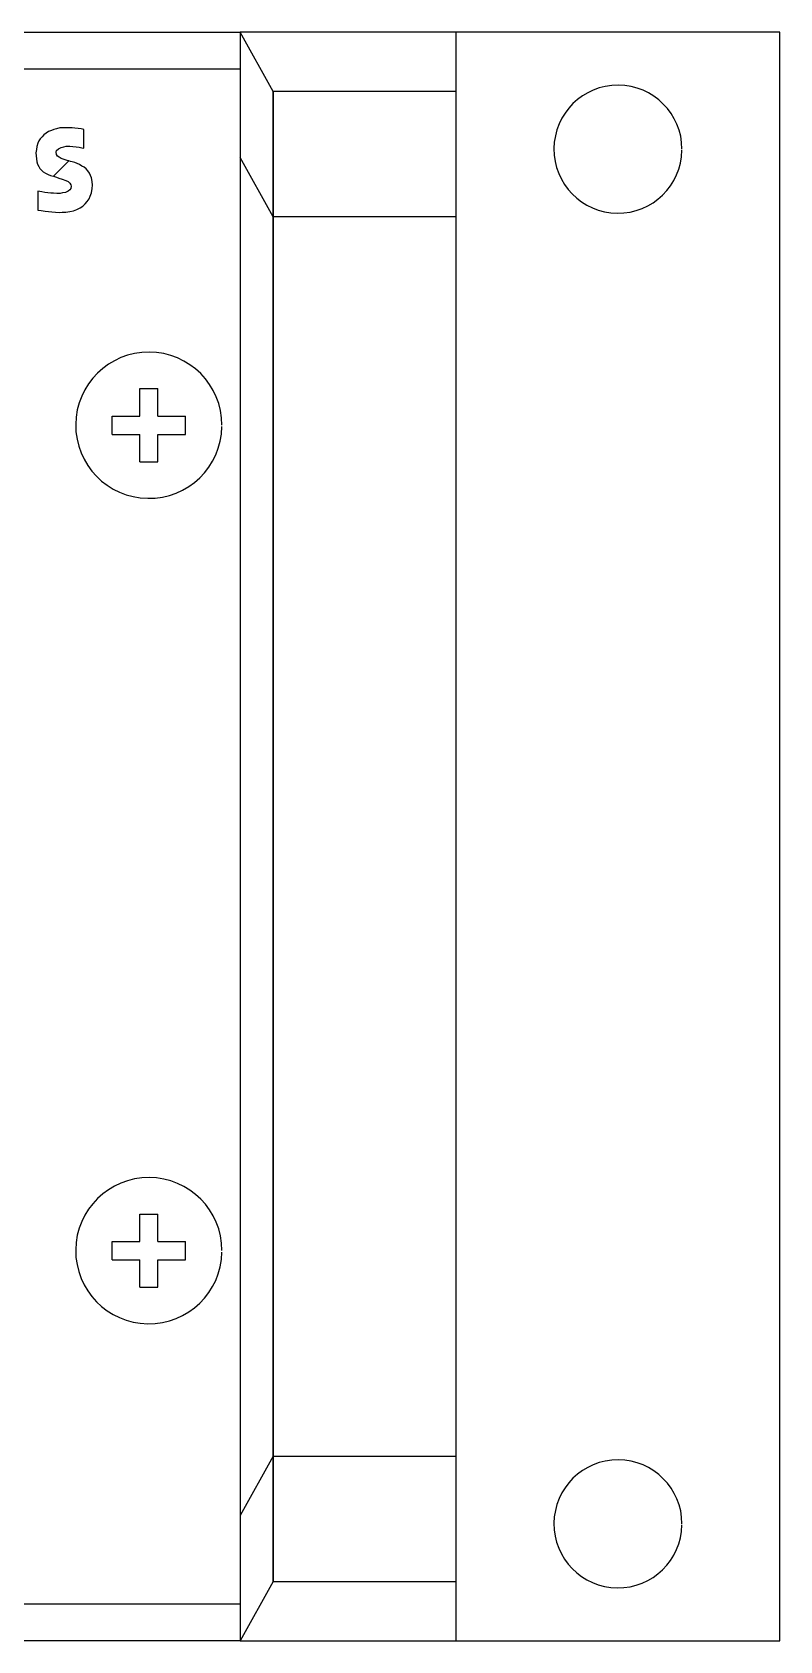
# Model space of a CAD drawing. Extents: x 10 to 492, y 18 to 234.
# Drawn here: x 451.1 to 492, y 18 to 106 of the extents above; entities that cross this region are included whole.
import ezdxf

# ---------------------------------------------------------------- set-up
doc = ezdxf.new("R2010")
doc.units = 0
for name, color, linetype in [('KOMPONENT', 10, 'CONTINUOUS'), ('RAMMEN', 6, 'CONTINUOUS'), ('TEKST', 7, 'CONTINUOUS')]:
    doc.layers.add(name, color=color, linetype=linetype)

msp = doc.modelspace()

# ---------------------------------------------------------------- linework, layer by layer
at = {"layer": 'KOMPONENT', "color": 0}
for p, q in [((39.50000000000011, 106), (462.5000000000001, 106)), ((462.5000000000002, 106), (462.5000000000002, 18)), ((474.3000000000001, 106), (462.5000000000001, 106)), ((462.5000000000001, 106), (462.5000000000002, 18)), ((492.0000000000001, 106), (474.3000000000001, 106)), ((474.3000000000002, 18), (474.3000000000001, 106)), ((39.50000000000011, 104), (462.5000000000001, 104)), ((464.3000000000003, 102.75), (464.3000000000003, 21.25)), ((464.3000000000003, 28.09999999999999), (474.3000000000003, 28.09999999999999)), ((464.3000000000002, 21.25), (474.3000000000002, 21.25)), ((462.5000000000001, 18), (39.50000000000011, 18)), ((462.5000000000002, 18), (474.3000000000002, 18)), ((474.3000000000002, 18), (492.0000000000002, 18))]:
    msp.add_line(p, q, dxfattribs=at)
for points in [[(464.3000000000002, 102.75), (462.5000000000002, 106)], [(492.0000000000002, 18), (492.0000000000001, 106)], [(464.3000000000002, 21.25), (464.3000000000002, 102.75)], [(474.3000000000002, 102.75), (464.3000000000002, 102.75)], [(464.3000000000002, 95.90000000000003), (462.5000000000002, 99.15)], [(474.3000000000002, 95.90000000000003), (464.3000000000002, 95.90000000000003)], [(464.3000000000002, 95.90000000000003), (464.3000000000003, 28.09999999999999)], [(457.0000000000001, 84.99999999999997), (457.0000000000001, 86.5)], [(457.0000000000001, 86.50000000000003), (458.0000000000001, 86.50000000000003)], [(458.0000000000001, 84.99999999999997), (458.0000000000001, 86.5)], [(455.5000000000001, 84.99999999999997), (457.0000000000001, 84.99999999999997)], [(455.5000000000001, 83.99999999999994), (455.5000000000001, 84.99999999999994)], [(458.0000000000001, 84.99999999999997), (459.5000000000001, 85)], [(459.5000000000001, 84), (459.5000000000001, 85)], [(455.5000000000001, 83.99999999999997), (457.0000000000001, 83.99999999999997)], [(457.0000000000002, 82.50000000000003), (457.0000000000001, 83.99999999999997)], [(458.0000000000001, 83.99999999999997), (459.5000000000001, 84)], [(458.0000000000001, 82.50000000000003), (458.0000000000001, 83.99999999999997)], [(457.0000000000002, 82.50000000000003), (458.0000000000001, 82.50000000000003)], [(457.0000000000001, 41.34444444444446), (458.0000000000001, 41.34444444444446)], [(457.0000000000001, 39.84444444444441), (457.0000000000001, 41.34444444444443)], [(458.0000000000001, 39.84444444444441), (458.0000000000001, 41.34444444444443)], [(455.5000000000001, 38.84444444444438), (455.5000000000001, 39.84444444444438)], [(455.5000000000001, 39.84444444444441), (457.0000000000001, 39.84444444444441)], [(458.0000000000001, 39.84444444444441), (459.5000000000001, 39.84444444444443)], [(459.5000000000001, 38.84444444444443), (459.5000000000001, 39.84444444444443)], [(455.5000000000001, 38.84444444444441), (457.0000000000001, 38.84444444444441)], [(457.0000000000002, 37.34444444444446), (457.0000000000001, 38.84444444444441)], [(458.0000000000001, 37.34444444444446), (458.0000000000001, 38.84444444444441)], [(458.0000000000001, 38.84444444444441), (459.5000000000001, 38.84444444444443)], [(457.0000000000002, 37.34444444444446), (458.0000000000001, 37.34444444444446)], [(464.3000000000001, 28.1), (462.5000000000001, 24.85)], [(464.3000000000002, 21.25), (462.5000000000002, 18)], [(462.5000000000001, 20), (39.50000000000011, 20)]]:
    msp.add_lwpolyline(points, dxfattribs=at)
for centre, radius, start, end in [((483.1500000000001, 99.60000000000008), 3.5, 2.175946667623126e-13, 359.0977788384699), ((457.5000000000001, 84.5), 4, 2.684835416657289e-13, 358.8769043763087), ((457.5000000000001, 39.34444444444443), 4, 2.684835416657289e-13, 358.8769043763087), ((483.1500000000001, 24.40000000000003), 3.5, 2.175946667623126e-13, 359.0977788384699)]:
    msp.add_arc(centre, radius, start, end, dxfattribs=at)
at = {"layer": 'RAMMEN', "color": 0}
msp.add_lwpolyline([(464.3000000000002, 28.1), (474.3000000000002, 28.1), (474.3000000000002, 95.90000000000003), (464.3000000000002, 95.90000000000003)], close=True, dxfattribs=at)
at = {"layer": 'TEKST', "color": 0, "linetype": 'CONTINUOUS'}
for points in [[(453.1320543600837, 98.95368827708265), (453.0283916087621, 98.98568851770804), (452.8771341333553, 99.04112555428446), (452.7101018914431, 99.08844985380088), (452.590664373616, 99.16029264754295), (452.5040383701202, 99.22429312879368), (452.447609776792, 99.3110994153352), (452.4246236884555, 99.43062707468525), (452.447609776792, 99.52626723046993), (452.5674078607108, 99.61406507376321), (452.702079295906, 99.69338961390505), (452.8532466297899, 99.73278145940728), (452.9883687725996, 99.75675910449559), (453.187581538183, 99.75675910449559), (453.3464109015124, 99.74116462103592), (453.5291277684072, 99.72484900539308), (453.6966107179339, 99.70141220944208), (453.8320934268352, 99.67707399826222), (453.9505393879106, 99.66184008089408), (453.9433280660795, 100.6798984403959), (453.8085664893613, 100.7188395782836), (453.6411736813575, 100.7277635890497), (453.4576455407567, 100.7504792528175), (453.3149515100243, 100.7591328390148), (453.139986814098, 100.7667948684603), (452.9490670686203, 100.7591328390148), (452.7895165731078, 100.7591328390148), (452.6305069267326, 100.7591328390148), (452.455722513852, 100.7109071242695), (452.3131186246425, 100.6710645711528), (452.1779063403099, 100.6236501301135), (452.0103332492604, 100.5601003564771), (451.8835041265563, 100.4807758163354), (451.7642468917749, 100.3852258020736), (451.6683363114217, 100.2735404552149), (451.5649439846686, 100.1703284115076), (451.4855293030039, 100.0592740553091), (451.4298218418589, 99.92370120488494), (451.374024239191, 99.74116462103592), (451.3499564525798, 99.58179440856915), (451.3265196566288, 99.40700999568855), (451.3348126767345, 99.23997775377626), (451.3591508879143, 99.07294551186402), (451.3822271177738, 98.91384572396598), (451.4142273583992, 98.77043056105052), (451.4777771320355, 98.64324087225495), (451.5489889351174, 98.54769085799322), (451.6367867784107, 98.45286197591466), (451.7244043386582, 98.35722182012998), (451.8436615734396, 98.28546916791089), (451.9943781997091, 98.2139869402603), (452.1302214747019, 98.16612179160654), (452.2021544099669, 98.14998645900954), (452.2886902719399, 98.11807635990704), (453.1320543600837, 98.95368827708265)], [(451.4298218418589, 96.26512721541278), (451.6049668208311, 96.24096928727869), (451.836089685517, 96.20969017883635), (452.0103332492604, 96.18580267527093), (452.2021544099669, 96.16984762571971), (452.4004657603214, 96.14568969758562), (452.590664373616, 96.13802766814007), (452.7656290695423, 96.15425314226002), (452.964751693603, 96.16173488865974), (453.1793786596002, 96.18580267527093), (453.3785012836607, 96.22600579447919), (453.5619392827385, 96.30505991005231), (453.7444758665877, 96.39276761182279), (453.8875304634116, 96.48795705999297), (454.0147201522071, 96.61505660726559), (454.1261350744972, 96.73476454966146), (454.2296175427731, 96.88602202506817), (454.2930771748865, 97.02123430940085), (454.3649199686286, 97.2117934887869), (454.4046723802225, 97.44264592890417), (454.4124245511908, 97.62518251275318), (454.4046723802225, 97.83241787387362), (454.3649199686286, 98.02306719478264), (454.3090322244378, 98.15864004520685), (454.2535951878614, 98.28546916791089), (454.165977627614, 98.42032088615196), (454.0703374718292, 98.51596104193655), (453.9593732571536, 98.61160119772114), (453.8396653147579, 98.67542139592612), (453.7124756259623, 98.75474593606796), (453.5852859371667, 98.81045339721294), (453.4502539358799, 98.86607071683511), (453.3149515100243, 98.9062738360434), (453.2194014957626, 98.9217781779802), (453.1320543600837, 98.95368827708265), (452.2886902719399, 98.11807635990704), (452.447609776792, 98.06299988942226), (452.5828220611247, 98.0072022867543), (452.7579670400968, 97.95131454256347), (452.95654881502, 97.88785491045002), (453.0924822315358, 97.83241787387362), (453.187581538183, 97.74443974753456), (453.2349058376994, 97.65709261185572), (453.2513115948652, 97.56938491008523), (453.2349058376994, 97.45012767530386), (453.1793786596002, 97.3788257306991), (453.0924822315358, 97.30707307847993), (452.9414050391748, 97.235140143215), (452.7815841190936, 97.20332018563545), (452.6470929669442, 97.18015381425309), (452.4635648263432, 97.18015381425309), (452.2886902719399, 97.18853697588173), (452.1378835041473, 97.18853697588173), (451.9787837162493, 97.2117934887869), (451.8117514743371, 97.22774853833818), (451.6443586663332, 97.26759109145485), (451.5333944516577, 97.29174901958893), (451.4382951450104, 97.30707307847993), (451.4298218418589, 96.26512721541278)]]:
    msp.add_lwpolyline(points, close=True, dxfattribs=at)

doc.saveas('drawing.dxf')
